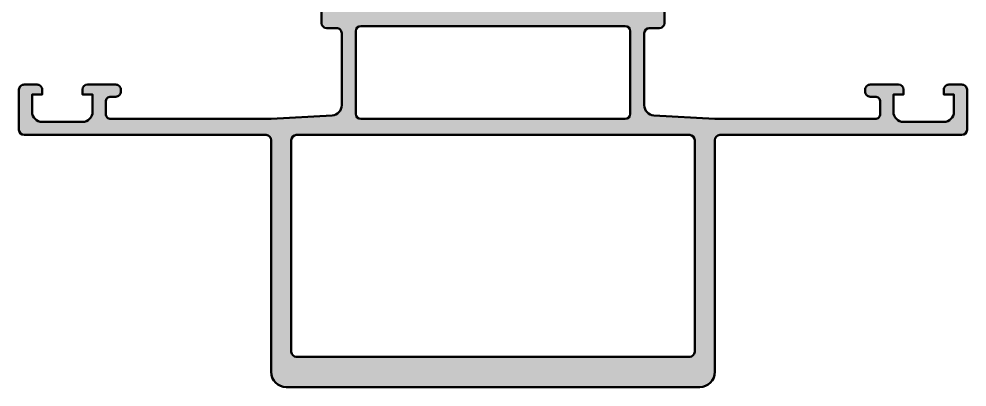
# Model space of a CAD drawing. Extents: x 0 to 94, y -25 to 75.
# Drawn here: x 0 to 94, y -25 to 11.5 of the extents above; entities that cross this region are included whole.
import ezdxf

# ---------------------------------------------------------------- set-up
doc = ezdxf.new("R2010")
doc.units = 0
doc.layers.add('0S-Alu contour', color=7, linetype='Continuous', lineweight=50)
doc.layers.add('0S-Alu hatch', color=252, linetype='Continuous', lineweight=25)

# ---------------------------------------------------------------- blocks, each defined once
blk = doc.blocks.new('347700__46D701A3_6CCA_4F9E_91A6_B402731C8876_')
at = {"layer": '0S-Alu hatch'}
h = blk.add_hatch(color=256, dxfattribs=at)
edge = h.paths.add_edge_path()
edge.add_ellipse((31.00002694324757, 2.944467812840047), major_axis=(-0.9999730569669452, 0), ratio=1, start_angle=93.26831607562548, end_angle=180.0011867736224, ccw=False)
edge.add_line((31.05703735351563, 1.946121215820312), (25, 1.600006103515625))
edge.add_line((25, 1.600006103515625), (9.100006103515623, 1.600006103515625))
edge.add_ellipse((9.09999066685897, 2.099990666858972), major_axis=(-0.4999845635816448, 0), ratio=1, start_angle=-0.0017689652212879992, end_angle=90.0017689651653, ccw=False)
edge.add_line((8.600006103515623, 2.100006103515625), (8.600006103515625, 3.300003051757812))
edge.add_ellipse((9.099995783405081, 3.300013371868355), major_axis=(-0.499989679995963, 0), ratio=1, start_angle=-90.00118262196531, end_angle=0.0011826222798845265, ccw=False)
edge.add_line((9.10000610351562, 3.800003051757811), (9.600006103515621, 3.800003051757812))
edge.add_arc((9.60001642362617, 4.299992731647264), 0.4999896799959586, 269.9988173780334, 360.0011826222799)
edge.add_line((10.10000610351562, 4.300003051757812), (10.10000610351562, 4.5))
edge.add_arc((9.600031696234208, 4.500025592718584), 0.4999744079364364, 359.9970671403862, 450.0029328596394)
edge.add_line((9.600006103515623, 5), (6.799987316131591, 5))
edge.add_arc((6.800024740065157, 4.499963052939055), 0.5000369484613923, 90.00428815001507, 179.9957664915095)
edge.add_line((6.29998779296875, 4.5), (6.29998779296875, 4))
edge.add_line((6.29998779296875, 4), (7.29998731613159, 4))
edge.add_line((7.29998731613159, 4), (7.299987316131588, 2.300003051757812))
edge.add_ellipse((6.300034753435385, 2.299955615443979), major_axis=(-0.9999525638213581, 0), ratio=1, start_angle=89.99905784719323, end_angle=180.002718029536, ccw=False)
edge.add_line((6.300018310546875, 1.300003051757812), (2.29998779296875, 1.300003051757812))
edge.add_ellipse((2.300030971468325, 2.300046230257388), major_axis=(-1.000043179431727, 0), ratio=1, start_angle=0.00247383901108833, end_angle=89.99752616102683, ccw=False)
edge.add_line((1.29998779296875, 2.300003051757812), (1.29998779296875, 4))
edge.add_line((1.29998779296875, 4), (2.29998779296875, 4))
edge.add_line((2.29998779296875, 4), (2.29998779296875, 4.5))
edge.add_arc((1.800050376464755, 4.500062580607535), 0.4999374204208168, 359.9928278929392, 450.0036749434769)
edge.add_line((1.800018310546875, 5), (0.5000000000000002, 5))
edge.add_arc((0.4999845633433435, 4.500015436656656), 0.4999845635816408, 89.9982310348343, 180.0017689652214)
edge.add_line((4e-16, 4.5), (0, 0.5))
edge.add_arc((0.500008161957396, 0.500008161957396), 0.5000081620240124, 180.0009352761989, 269.9990647238447)
edge.add_line((0.5, 0), (24.49996948242187, 0))
edge.add_ellipse((24.4999638114459, -0.5000056709759702), major_axis=(-0.5000056710081296, 0), ratio=1, start_angle=180.0006498372913, end_angle=269.9993501613925, ccw=False)
edge.add_line((24.99996948242187, -0.4999999999999963), (24.99996948242186, -23.49999999999997))
edge.add_arc((26.50002422734334, -23.49994525507853), 1.500054745920443, 180.0020910257004, 269.99790897435)
edge.add_line((26.49996948242189, -25.00000000000001), (67.50000000000001, -25))
edge.add_arc((67.49994525507854, -23.49994525507856), 1.500054745920404, 270.0020910256498, 359.9979089742996)
edge.add_line((69, -23.49999999999999), (69, -0.4999999999999929))
edge.add_ellipse((69.50000567097598, -0.5000056709759702), major_axis=(-0.5000056710081399, 0), ratio=1, start_angle=270.00064983861, end_angle=359.9993501627087, ccw=False)
edge.add_line((69.49999999999999, 1.02e-14), (93.49996948242189, 0))
edge.add_arc((93.49996132046446, 0.5000081619574026), 0.5000081620240192, 270.0009352761585, 359.999064723801)
edge.add_line((93.99996948242188, 0.5), (93.99996948242188, 4.499999999999985))
edge.add_arc((93.49998491907851, 4.500015436656658), 0.4999845635816444, 359.9982310347787, 450.001768965162)
edge.add_line((93.4999694824219, 5.000000000000005), (92.19995117187501, 5))
edge.add_arc((92.19991910595711, 4.500062580607539), 0.4999374204208122, 89.99632505652012, 180.0071721070607)
edge.add_line((91.6999816894531, 4.5), (91.69998168945312, 4))
edge.add_line((91.69998168945312, 4), (92.69998168945312, 4))
edge.add_line((92.69998168945312, 4), (92.69998168945312, 2.300003051757816))
edge.add_ellipse((91.69993851095354, 2.300046230257418), major_axis=(-1.000043179431746, 0), ratio=1, start_angle=90.00247383897351, end_angle=179.9975261609891, ccw=False)
edge.add_line((91.6999816894531, 1.300003051757822), (87.69995117187506, 1.300003051757812))
edge.add_ellipse((87.69993443974553, 2.299955803026507), major_axis=(-0.9999527514086839, 0), ratio=1, start_angle=-0.002707280691993219, end_angle=90.0009587257025, ccw=False)
edge.add_line((86.69998168945312, 2.300003051757832), (86.69998168945312, 4))
edge.add_line((86.69998168945312, 4), (87.69998168945312, 4))
edge.add_line((87.69998168945312, 4), (87.69998168945312, 4.5))
edge.add_arc((87.19994474243136, 4.49996305297822), 0.500036948386765, 0.0042335040138216, 89.99576649601417)
edge.add_line((87.1999816894531, 5.000000000000003), (84.39996337890626, 5))
edge.add_arc((84.39993778618768, 4.500025592718563), 0.4999744079364568, 89.99706714036034, 180.0029328596138)
edge.add_line((83.89996337890624, 4.499999999999996), (83.89996337890625, 4.300003051757819))
edge.add_arc((84.3999530587957, 4.299992731647268), 0.4999896799959595, 179.9988173777201, 270.0011826219663)
edge.add_line((84.39996337890624, 3.800003051757816), (84.89996337890625, 3.800003051757812))
edge.add_ellipse((84.89997369901678, 3.300013371868354), major_axis=(-0.4999896799959648, 0), ratio=1, start_angle=179.9988173777202, end_angle=270.00118262196634, ccw=False)
edge.add_line((85.39996337890626, 3.300003051757801), (85.39996337890626, 2.100006103515639))
edge.add_ellipse((84.89997881556289, 2.099990666858958), major_axis=(-0.4999845635816444, 0), ratio=1, start_angle=89.9982310348363, end_angle=180.0017689652214, ccw=False)
edge.add_line((84.89996337890626, 1.600006103515611), (68.99996948242188, 1.600006103515625))
edge.add_line((68.99996948242188, 1.600006103515625), (62.94293594360351, 1.946121215820312))
edge.add_ellipse((62.99994396656578, 2.944469378849302), major_axis=(-0.9999744843271878, 0), ratio=1, start_angle=-0.00109704398772692, end_angle=86.7318256034967, ccw=False)
edge.add_line((61.99996948242189, 2.944488525390618), (61.99996948242187, 10.10000610351562))
edge.add_ellipse((62.49996948242188, 10.10000610351561), major_axis=(-0.5000000000000071, 0), ratio=1, start_angle=270, end_angle=360, ccw=False)
edge.add_line((62.49996948242188, 10.60000610351562), (63.49997329711914, 10.60000610351562))
edge.add_arc((63.49997329711914, 11.10000610351562), 0.4999999999999965, 270.0000000000008, 360)
edge.add_line((63.99997329711914, 11.10000610351562), (63.99997329711914, 12.49996579920755))
edge.add_ellipse((64.07880974366219, 12.76748639120069), major_axis=(-0.2788950563274535, 0), ratio=1, start_angle=-1.16458937409908, end_angle=73.58012358050752, ccw=False)
edge.add_line((63.79997229711913, 12.77315479919907), (63.79997229711912, 13.22684879919903))
edge.add_ellipse((64.0788403927623, 13.23250945867608), major_axis=(-0.2789255417371646, 0), ratio=1, start_angle=-73.57540544464592, end_angle=1.1628700728853119, ccw=False)
edge.add_line((63.99997329711913, 13.50005279919904), (63.99997329711915, 15.38006379920755))
edge.add_arc((63.69997329711913, 15.38006379920755), 0.3000000000000185, 0, 90)
edge.add_line((63.69997329711913, 15.68006379920756), (62.71999897807635, 15.68006379920756))
edge.add_arc((62.71999897807634, 15.38006379920756), 0.3000000000000007, 89.99999999999864, 180)
edge.add_line((62.41999897807634, 15.38006379920756), (62.41999897807636, 12.62))
edge.add_ellipse((62.29999897807636, 12.62), major_axis=(-0.1199999999999974, 0), ratio=1, start_angle=90, end_angle=180, ccw=False)
edge.add_line((62.29999897807636, 12.5), (58, 12.5))
edge.add_ellipse((57.99999999999999, 13), major_axis=(-0.5000000000000071, 0), ratio=1, start_angle=0, end_angle=90.0000000000008, ccw=False)
edge.add_line((57.49999999999999, 13), (57.49999999999999, 13.69999999999999))
edge.add_line((57.49999999999999, 13.69999999999999), (58.88149545762234, 16.09282032302757))
edge.add_arc((58.7618802153517, 16.16188021535172), 0.1381197846482868, 329.9999999999961, 455.6225775507869)
edge.add_arc((59.23822324117384, 11.32339113815204), 5.000000000000156, 95.6225775507937, 162.2515836439298)
edge.add_ellipse((54.00000000000001, 12.99999999999988), major_axis=(-0.4999999999998851, 0), ratio=1, start_angle=89.9999999999975, end_angle=162.2515836439282, ccw=False)
edge.add_line((53.99999999999998, 12.5), (39.99999999999999, 12.5))
edge.add_ellipse((39.99999999999997, 12.99999999999983), major_axis=(-0.4999999999998331, 0), ratio=1, start_angle=17.748416356072198, end_angle=90.00000000000159, ccw=False)
edge.add_arc((34.76177675882615, 11.32339113815201), 5.000000000000186, 17.74841635606999, 84.37742244920618)
edge.add_arc((35.23811978464828, 16.16188021535171), 0.1381197846482961, 84.37742244920165, 209.9999999999984)
edge.add_line((35.11850454237762, 16.09282032302756), (36.5, 13.69999999999999))
edge.add_line((36.5, 13.69999999999999), (36.5, 13.00000000000001))
edge.add_ellipse((36, 13), major_axis=(-0.5000000000000071, 0), ratio=1, start_angle=90, end_angle=180, ccw=False)
edge.add_line((36, 12.5), (31.69997431904279, 12.5))
edge.add_ellipse((31.69997431904279, 12.62), major_axis=(-0.1200000000000045, 0), ratio=1, start_angle=0, end_angle=90, ccw=False)
edge.add_line((31.57997431904279, 12.62), (31.57997431904279, 15.37999800000001))
edge.add_arc((31.27997431904279, 15.379998), 0.3000000000000007, 0, 90.00000000000205)
edge.add_line((31.27997431904278, 15.679998), (30.3, 15.679998))
edge.add_arc((30.3, 15.379998), 0.300000000000006, 90, 180)
edge.add_line((30, 15.379998), (30, 13.49998699999148))
edge.add_ellipse((29.92113290435683, 13.23244365946855), major_axis=(-0.2789255417371467, 0), ratio=1, start_angle=178.8371299271145, end_angle=253.57540544464558, ccw=False)
edge.add_line((30.20000099999999, 13.22678299999149), (30.200001, 12.7731889999915))
edge.add_ellipse((29.92116355345696, 12.76752059199313), major_axis=(-0.2788950563274307, 0), ratio=1, start_angle=106.4198764194924, end_angle=181.1645893740976, ccw=False)
edge.add_line((30, 12.50000000000001), (30, 11.10000610351562))
edge.add_arc((30.5, 11.10000610351562), 0.4999999999999965, 180, 269.9999999999992)
edge.add_line((30.49999999999999, 10.60000610351562), (31.49999999999999, 10.60000610351562))
edge.add_ellipse((31.5, 10.10000610351562), major_axis=(-0.5000000000000036, 0), ratio=1, start_angle=180, end_angle=270.0000000000004, ccw=False)
edge.add_line((32, 10.10000610351562), (32, 2.944488525390625))
edge = h.paths.add_edge_path()
edge.add_line((33.39999389648437, 2.100006103515625), (33.39999389648437, 10.30000305175781))
edge.add_ellipse((33.89999389648437, 10.30000305175781), major_axis=(-0.5, 0), ratio=1, start_angle=270, end_angle=360, ccw=False)
edge.add_line((33.89999389648437, 10.80000305175781), (60.0999755859375, 10.80000305175781))
edge.add_ellipse((60.0999755859375, 10.30000305175781), major_axis=(-0.5, 0), ratio=1, start_angle=180, end_angle=270, ccw=False)
edge.add_line((60.5999755859375, 10.30000305175781), (60.5999755859375, 2.100006103515625))
edge.add_ellipse((60.0999755859375, 2.100006103515625), major_axis=(-0.5, 0), ratio=1, start_angle=90, end_angle=180, ccw=False)
edge.add_line((60.0999755859375, 1.600006103515625), (33.89999389648437, 1.600006103515625))
edge.add_ellipse((33.89999389648437, 2.100006103515625), major_axis=(-0.5, 0), ratio=1, start_angle=0, end_angle=90, ccw=False)
edge = h.paths.add_edge_path()
edge.add_line((26.99996948242188, -21.5), (26.99996948242187, -0.5))
edge.add_ellipse((27.50003770266184, -0.500068220239962), major_axis=(-0.50006822489333, 0), ratio=1, start_angle=270.0078163971331, end_angle=359.9921836029437, ccw=False)
edge.add_line((27.49996948242188, 1.8e-15), (66.49999999999999, -4.8e-15))
edge.add_ellipse((66.49993177976005, -0.5000682202399578), major_axis=(-0.5000682248933191, 0), ratio=1, start_angle=180.0078163970563, end_angle=269.9921836028697, ccw=False)
edge.add_line((67, -0.4999999999999893), (67, -21.5))
edge.add_ellipse((66.49995800051406, -21.49995800051406), major_axis=(-0.500042001249753, 0), ratio=1, start_angle=90.00481238232618, end_angle=179.995187617689, ccw=False)
edge.add_line((66.5, -22), (27.49996948242188, -22))
edge.add_ellipse((27.50001148190782, -21.49995800051406), major_axis=(-0.500042001249753, 0), ratio=1, start_angle=0.004812382311115471, end_angle=89.99518761767342, ccw=False)
at = {"layer": '0S-Alu contour', "color": 7}
for points in [[(35.11850454237762, 16.09282032302756), (36.5, 13.69999999999999), (36.5, 13.00000000000001)], [(57.49999999999999, 13), (57.49999999999999, 13.69999999999999), (58.88149545762234, 16.09282032302757)], [(30, 15.379998), (30, 13.49998699999148)], [(31.27997431904278, 15.679998), (30.3, 15.679998)], [(31.57997431904279, 12.62), (31.57997431904279, 15.37999800000001)], [(62.41999897807634, 15.38006379920756), (62.41999897807636, 12.62)], [(63.69997329711913, 15.68006379920756), (62.71999897807635, 15.68006379920756)], [(63.99997329711913, 13.50005279919904), (63.99997329711915, 15.38006379920755)], [(30.20000099999999, 13.22678299999149), (30.200001, 12.7731889999915)], [(63.79997229711913, 12.77315479919907), (63.79997229711912, 13.22684879919903)], [(30, 12.50000000000001), (30, 11.10000610351562)], [(36, 12.5), (31.69997431904279, 12.5)], [(53.99999999999998, 12.5), (39.99999999999999, 12.5)], [(62.29999897807636, 12.5), (58, 12.5)], [(63.99997329711914, 11.10000610351562), (63.99997329711914, 12.49996579920755)], [(30.49999999999999, 10.60000610351562), (31.49999999999999, 10.60000610351562)], [(33.89999389648437, 10.80000305175781), (60.0999755859375, 10.80000305175781)], [(62.49996948242188, 10.60000610351562), (63.49997329711914, 10.60000610351562)], [(32, 10.10000610351562), (32, 2.944488525390625)], [(33.39999389648437, 2.100006103515625), (33.39999389648437, 10.30000305175781)], [(60.5999755859375, 10.30000305175781), (60.5999755859375, 2.100006103515625)], [(61.99996948242189, 2.944488525390618), (61.99996948242187, 10.10000610351562)], [(1.800018310546875, 5), (0.5000000000000002, 5)], [(9.600006103515623, 5), (6.799987316131591, 5)], [(87.1999816894531, 5.000000000000003), (84.39996337890626, 5)], [(93.4999694824219, 5.000000000000005), (92.19995117187501, 5)], [(4e-16, 4.5), (0, 0.5)], [(1.29998779296875, 2.300003051757812), (1.29998779296875, 4), (2.29998779296875, 4), (2.29998779296875, 4.5)], [(6.29998779296875, 4.5), (6.29998779296875, 4), (7.29998731613159, 4), (7.299987316131588, 2.300003051757812)], [(9.10000610351562, 3.800003051757811), (9.600006103515621, 3.800003051757812)], [(10.10000610351562, 4.300003051757812), (10.10000610351562, 4.5)], [(83.89996337890624, 4.499999999999996), (83.89996337890625, 4.300003051757819)], [(84.39996337890624, 3.800003051757816), (84.89996337890625, 3.800003051757812)], [(86.69998168945312, 2.300003051757832), (86.69998168945312, 4), (87.69998168945312, 4), (87.69998168945312, 4.5)], [(91.6999816894531, 4.5), (91.69998168945312, 4), (92.69998168945312, 4), (92.69998168945312, 2.300003051757816)], [(93.99996948242188, 0.5), (93.99996948242188, 4.499999999999985)], [(8.600006103515623, 2.100006103515625), (8.600006103515625, 3.300003051757812)], [(85.39996337890626, 3.300003051757801), (85.39996337890626, 2.100006103515639)], [(31.05703735351563, 1.946121215820312), (25, 1.600006103515625), (9.100006103515623, 1.600006103515625)], [(84.89996337890626, 1.600006103515611), (68.99996948242188, 1.600006103515625), (62.94293594360351, 1.946121215820312)], [(6.300018310546875, 1.300003051757812), (2.29998779296875, 1.300003051757812)], [(60.0999755859375, 1.600006103515625), (33.89999389648437, 1.600006103515625)], [(91.6999816894531, 1.300003051757822), (87.69995117187506, 1.300003051757812)], [(0.5, 0), (24.49996948242187, 0)], [(27.49996948242188, 1.8e-15), (66.49999999999999, -4.8e-15)], [(69.49999999999999, 1.02e-14), (93.49996948242189, 0)], [(24.99996948242187, -0.4999999999999963), (24.99996948242186, -23.49999999999997)], [(26.99996948242188, -21.5), (26.99996948242187, -0.5)], [(67, -0.4999999999999893), (67, -21.5)], [(69, -23.49999999999999), (69, -0.4999999999999929)], [(66.5, -22), (27.49996948242188, -22)], [(26.49996948242189, -25.00000000000001), (67.50000000000001, -25)]]:
    blk.add_lwpolyline(points, dxfattribs=at)
for centre, radius, start, end in [((35.23811978464828, 16.16188021535171), 0.1381197846482961, 84.37742244920165, 209.9999999999984), ((34.76177675882615, 11.32339113815201), 5.000000000000186, 17.74841635606999, 84.37742244920618), ((59.23822324117384, 11.32339113815204), 5.000000000000156, 95.6225775507937, 162.2515836439298), ((58.7618802153517, 16.16188021535172), 0.1381197846482868, 329.9999999999961, 95.62257755078691), ((30.3, 15.379998), 0.300000000000006, 90, 180), ((31.27997431904279, 15.379998), 0.3000000000000007, 0, 90.00000000000205), ((62.71999897807634, 15.38006379920756), 0.3000000000000007, 89.99999999999864, 180), ((63.69997329711913, 15.38006379920755), 0.3000000000000185, 0, 90), ((30.5, 11.10000610351562), 0.4999999999999965, 180, 269.9999999999992), ((63.49997329711914, 11.10000610351562), 0.4999999999999965, 270.0000000000008, 0), ((0.4999845633433435, 4.500015436656656), 0.4999845635816408, 89.9982310348343, 180.0017689652214), ((1.800050376464755, 4.500062580607535), 0.4999374204208168, 359.9928278929392, 90.00367494347687), ((6.800024740065157, 4.499963052939055), 0.5000369484613923, 90.00428815001507, 179.9957664915095), ((9.600031696234208, 4.500025592718584), 0.4999744079364364, 359.9970671403862, 90.00293285963944), ((84.39993778618768, 4.500025592718563), 0.4999744079364568, 89.99706714036034, 180.0029328596138), ((87.19994474243136, 4.49996305297822), 0.500036948386765, 0.0042335040138216, 89.99576649601417), ((92.19991910595711, 4.500062580607539), 0.4999374204208122, 89.99632505652012, 180.0071721070607), ((93.49998491907851, 4.500015436656658), 0.4999845635816444, 359.9982310347787, 90.00176896516204), ((9.60001642362617, 4.299992731647264), 0.4999896799959586, 269.9988173780334, 0.0011826222798784), ((84.3999530587957, 4.299992731647268), 0.4999896799959595, 179.9988173777201, 270.0011826219663), ((0.500008161957396, 0.500008161957396), 0.5000081620240124, 180.0009352761989, 269.9990647238447), ((93.49996132046446, 0.5000081619574026), 0.5000081620240192, 270.0009352761585, 359.999064723801), ((26.50002422734334, -23.49994525507853), 1.500054745920443, 180.0020910257004, 269.99790897435), ((67.49994525507854, -23.49994525507856), 1.500054745920404, 270.0020910256498, 359.9979089742996)]:
    blk.add_arc(centre, radius, start, end, dxfattribs=at)
at = {"layer": '0S-Alu contour', "color": 7, "extrusion": (0, 0, -1)}
for centre, radius, start, end in [((-29.92113290435683, 13.23244365946855), 0.2789255417371467, 106.4245945553544, 181.1628700728856), ((-64.0788403927623, 13.23250945867608), 0.2789255417371646, 358.8371299271147, 73.57540544464598), ((-29.92116355345696, 12.76752059199313), 0.2788950563274307, 178.8354106259024, 253.5801235805076), ((-31.69997431904279, 12.62), 0.1200000000000045, 270, 0), ((-36, 13), 0.5000000000000071, 180, 270), ((-39.99999999999997, 12.99999999999983), 0.4999999999998331, 269.9999999999984, 342.2515836439278), ((-54.00000000000001, 12.99999999999988), 0.4999999999998851, 197.7484163560719, 270.0000000000025), ((-57.99999999999999, 13), 0.5000000000000071, 269.9999999999992, 0), ((-62.29999897807636, 12.62), 0.1199999999999974, 180, 270), ((-64.07880974366219, 12.76748639120069), 0.2788950563274535, 286.4198764194925, 1.164589374099114), ((-31.5, 10.10000610351562), 0.5000000000000036, 89.99999999999959, 180), ((-33.89999389648437, 10.30000305175781), 0.5, 0, 90), ((-60.0999755859375, 10.30000305175781), 0.5, 90, 180), ((-62.49996948242188, 10.10000610351561), 0.5000000000000071, 0, 90), ((-9.099995783405081, 3.300013371868355), 0.499989679995963, 359.9988173777201, 90.00118262196536), ((-84.89997369901678, 3.300013371868354), 0.4999896799959648, 89.99881737803364, 180.0011826222798), ((-31.00002694324757, 2.944467812840047), 0.9999730569669452, 179.9988132263776, 266.7316839243745), ((-62.99994396656578, 2.944469378849302), 0.9999744843271878, 273.2681743965033, 0.001097043987595), ((-2.300030971468325, 2.300046230257388), 1.000043179431727, 270.0024738389732, 359.9975261609889), ((-6.300034753435385, 2.299955615443979), 0.9999525638213581, 179.997281970464, 270.0009421528068), ((-9.09999066685897, 2.099990666858972), 0.4999845635816448, 269.9982310348347, 0.0017689652213805), ((-33.89999389648437, 2.100006103515625), 0.5, 270, 0), ((-60.0999755859375, 2.100006103515625), 0.5, 180, 270), ((-84.89997881556289, 2.099990666858958), 0.4999845635816444, 179.9982310347786, 270.0017689651637), ((-87.69993443974553, 2.299955803026507), 0.9999527514086839, 269.9990412742975, 0.002707280692036), ((-91.69993851095354, 2.300046230257418), 1.000043179431746, 180.002473839011, 269.9975261610265), ((-27.50003770266184, -0.500068220239962), 0.50006822489333, 0.0078163970562446, 89.99218360286687), ((-69.50000567097598, -0.5000056709759702), 0.5000056710081399, 0.000649837291275, 89.99935016139003), ((-24.4999638114459, -0.5000056709759702), 0.5000056710081296, 90.00064983860752, 179.9993501627087), ((-66.49993177976005, -0.5000682202399578), 0.5000682248933191, 90.00781639713027, 179.9921836029437), ((-27.50001148190782, -21.49995800051406), 0.500042001249753, 270.0048123823266, 359.9951876176889), ((-66.49995800051406, -21.49995800051406), 0.500042001249753, 180.0048123823111, 269.9951876176738)]:
    blk.add_arc(centre, radius, start, end, dxfattribs=at)
blk = doc.blocks.new('367250__F41DA2DA_70D3_4FDE_B417_7036D02F6065_')
at = {"layer": '0S-Alu contour', "color": 7}
blk.add_blockref('347700__46D701A3_6CCA_4F9E_91A6_B402731C8876_', (0, 0), dxfattribs=at)

msp = doc.modelspace()

# ---------------------------------------------------------------- block references
at = {"layer": '0S-Alu contour', "color": 7}
msp.add_blockref('367250__F41DA2DA_70D3_4FDE_B417_7036D02F6065_', (0, 0), dxfattribs=at)

doc.saveas('drawing.dxf')
